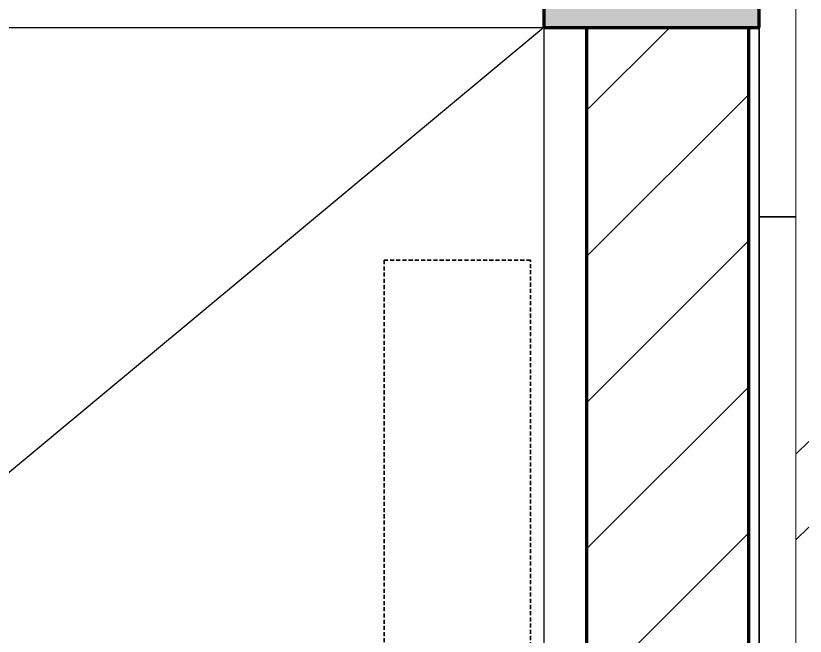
# Model space of a CAD drawing. Header units: millimetres. Extents: x -853432 to -773672, y -18171 to 22484.
# Drawn here: x -847020 to -846104, y 6142 to 6862 of the extents above; entities that cross this region are included whole.
import ezdxf

# ---------------------------------------------------------------- set-up
doc = ezdxf.new("R2010")
doc.units = ezdxf.units.MM
doc.linetypes.add('Hidden', pattern=[7.2, 4.7, -2.5])
for name, color, linetype, lineweight in [('_ _ A-DETL-OPENING', 1, 'Continuous', 25), ('A-DETL', 1, 'Continuous', 70), ('A-DETL-GENF', 2, 'Continuous', 35), ('A-FLOR-E', 2, 'Continuous', 35), ('A-GENM', 1, 'Continuous', 9), ('A-GLAZ-CURT', 2, 'Continuous', 9), ('A-WALL', 5, 'Continuous', 35), ('A-WALL-PATT', 1, 'Continuous', 35), ('WALL-E', 2, 'Continuous', 35)]:
    doc.layers.add(name, color=color, linetype=linetype, lineweight=lineweight)

# ---------------------------------------------------------------- blocks, each defined once
blk = doc.blocks.new('LIFT-OTIS - Lift - 1400x2300-For Station-12199838-4251-01 ENLARGED CONCOURSE LEVEL - REFLECTED CEILING PLAN - SHEET 2')
at = {"layer": 'A-GENM', "linetype": 'Hidden', "lineweight": 35}
for p, q in [((-1090, -190.27), (-1090, -360.27)), ((-440, -190.27), (-1090, -190.27)), ((-1090, -360.27), (-440, -360.27))]:
    blk.add_line(p, q, dxfattribs=at)
blk = doc.blocks.new('*U2079')
at = {"layer": '_ _ A-DETL-OPENING'}
for p, q in [((-10525, 3270), (-13490.12, 799.06)), ((-13490.12, 3270), (-10525, 3270)), ((-10525, 3270), (-10525, 770))]:
    blk.add_line(p, q, dxfattribs=at)
at = {"layer": 'A-DETL'}
for p, q in [((-10525, 3520), (-10525, 3270)), ((-10275, 3270), (-10275, 3520)), ((-10525, 3270), (-10275, 3270))]:
    blk.add_line(p, q, dxfattribs=at)
blk = doc.blocks.new('System Panel - W-06 Feature Wall Printed Pattern-18626515-4251-01 ENLARGED CONCOURSE LEVEL - REFLECTED CEILING PLAN - SHEET 2')
at = {"layer": 'A-GLAZ-CURT'}
h = blk.add_hatch(dxfattribs=at)
h.set_pattern_fill('FP_10', color=256, style=0, pattern_type=2)
h.set_pattern_definition([(315, (-42425.8, -18430.8), (660.511, -1761.362), [11676.29, -1556.84, -4670.52]), (315, (-42425.8, -18430.8), (660.511, -1761.362), [-13233.13, 3892.1, -778.42]), (315, (-41968.9, -19438.1), (-1282.492, -181.64), [2335.26, -256.88, 4670.516, -583.815]), (315, (-42618.45, -19173.86), (2493.428, -3230.9986), [6227.355, -1089.787, 3113.68, -778.42])])
h.paths.add_polyline_path([(682.71, 57.5), (-682.71, 57.5), (-682.71, 42.5), (682.71, 42.5)])
for p, q in [((-682.71, 42.5), (682.71, 42.5)), ((682.71, 42.5), (-682.71, 42.5))]:
    blk.add_line(p, q, dxfattribs=at)
blk = doc.blocks.new('*U1100')
at = {"layer": 'A-GLAZ-CURT', "rotation": 270}
blk.add_blockref('System Panel - W-06 Feature Wall Printed Pattern-18626515-4251-01 ENLARGED CONCOURSE LEVEL - REFLECTED CEILING PLAN - SHEET 2', (-10275, 3117.29), dxfattribs=at)

msp = doc.modelspace()

# ---------------------------------------------------------------- hatches: boundary and pattern name
at = {"layer": 'A-DETL-GENF', "lineweight": 9}
h = msp.add_hatch(dxfattribs=at)
h.set_pattern_fill('FP_1', color=55, style=0, pattern_type=2)
h.set_pattern_definition([(50, (0, 0), (728.7365, -63.75582), [76.2, -838.2]), (355, (0, 0), (-140.9716, 764.2276), [60.96, -670.56]), (100.451, (60.7, -5.3), (587.77, 700.46675), [64.76, -712.36]), (46.184, (0, 203.2), (1084.3162, -168.171), [114.3, -1257.3]), (96.636, (90.4, 189.2), (949.6099, 989.7098), [97.14, -1068.54]), (351.184, (0, 203.2), (949.6206, 989.7012), [91.44, -1005.84]), (21, (101.6, 152.4), (606.45787, -409.06057), [76.2, -838.2]), (326, (101.6, 152.4), (247.20834, 736.7529), [60.96, -670.56]), (71.451, (152.14, 118.3), (853.66825, 327.6855), [64.76, -712.36]), (37.5, (0, 0), (12.35469, 338.22012), [33.528, -628.904, 33.528, -647.192, -673.1]), (37.5, (0, 0), (12.35469, 338.22012), [-1343.152, 33.528, -639.572]), (7.5, (0, 0), (267.27887, 400.72213), [33.528, -354.584, 33.528, -613.664, -256.54]), (7.5, (0, 0), (267.27887, 400.72213), [-1035.304, 33.528, -223.012]), (327.5, (-226.57, 0), (542.36333, -22.915345), [33.528, -220.472, 33.528, -758.952, -1051.56]), (327.5, (-226.57, 0), (542.36333, -22.915345), [-1046.48, 33.528, -1018.032]), (317.5, (-328.17, 0), (592.51696, 101.7071), [33.528, -296.672, 33.528, -492.76, -746.76]), (317.5, (-328.17, 0), (592.51696, 101.7071), [-856.488, 33.528, -713.232])])
h.paths.add_polyline_path([(-846157.37, 4099.02), (-846157.37, 4349.02), (-846407.37, 4349.02), (-846407.37, 4099.02)])
h.paths.add_polyline_path([(-783082.37, 6394.02), (-783082.37, 6644.02), (-783332.37, 6644.02), (-783332.37, 6394.02), (-783187.37, 6394.02)])
h.paths.add_polyline_path([(-786084.87, 6394.02), (-785832.37, 6394.02), (-785832.37, 6644.02), (-786084.87, 6644.02), (-786084.87, 6410.07)])
h.paths.add_polyline_path([(-846157.37, 6849.02), (-846157.37, 7099.02), (-846407.37, 7099.02), (-846407.37, 6849.02)])
h.paths.add_polyline_path([(-783332.37, 9944.02), (-783082.37, 9944.02), (-783082.37, 10194.02), (-783332.37, 10194.02)])
h.paths.add_polyline_path([(-785832.37, 9944.02), (-785832.37, 10194.02), (-786082.37, 10194.02), (-786082.37, 9944.02)])
at = {"layer": 'A-WALL-PATT', "lineweight": 9}
h = msp.add_hatch(dxfattribs=at)
h.set_pattern_fill('FP_2', color=256, style=0, pattern_type=2)
h.set_pattern_definition([(45, (0, 0), (-84.852814, 84.852814), [])])
h.paths.add_polyline_path([(-846282.02, 4349.02), (-846169.87, 4349.02), (-846169.87, 6849.02), (-846357.37, 6849.02), (-846357.37, 4349.02)])

# ---------------------------------------------------------------- linework, layer by layer
at = {"layer": 'A-FLOR-E'}
for p, q in [((-846157.37, 4079.02), (-846157.37, 6629.02)), ((-846157.37, 6629.02), (-846114.87, 6629.02)), ((-846114.87, 6629.02), (-846157.37, 6629.02)), ((-846157.37, 6629.02), (-846157.37, 4079.02))]:
    msp.add_line(p, q, dxfattribs=at)
at = {"layer": 'A-WALL', "color": 7, "lineweight": 70}
for p, q in [((-846357.37, 6013.61), (-846357.37, 6849.02)), ((-846169.87, 6849.02), (-846169.87, 6013.61))]:
    msp.add_line(p, q, dxfattribs=at)
at = {"layer": 'WALL-E'}
for p, q in [((-846157.37, 4104.02), (-846157.37, 7099.02)), ((-846169.87, 6849.02), (-846169.87, 4349.02))]:
    msp.add_line(p, q, dxfattribs=at)

# ---------------------------------------------------------------- block references
for name in ['*U2079', '*U1100']:
    msp.add_blockref(name, (-835882.37, 3579.02))
at = {"layer": 'A-GENM', "rotation": 270}
msp.add_blockref('LIFT-OTIS - Lift - 1400x2300-For Station-12199838-4251-01 ENLARGED CONCOURSE LEVEL - REFLECTED CEILING PLAN - SHEET 2', (-846232.37, 5488.61), dxfattribs=at)

doc.saveas('drawing.dxf')
